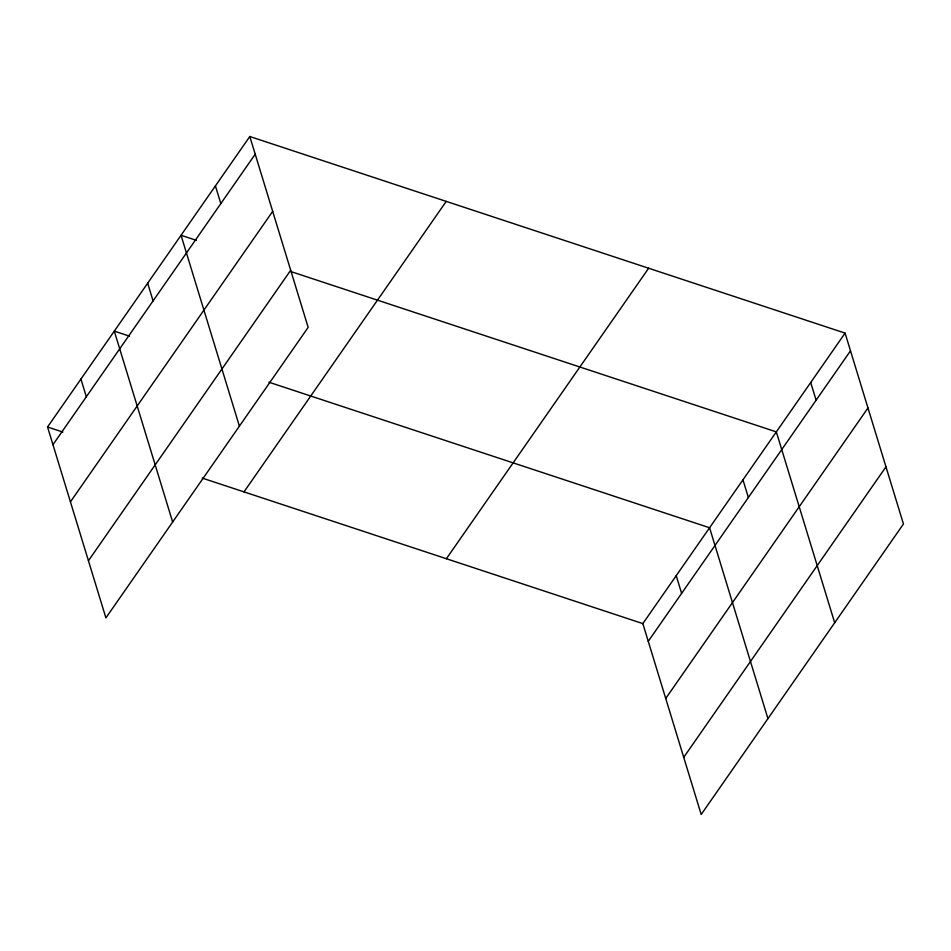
<?xml version="1.0" encoding="UTF-8"?>
<svg xmlns="http://www.w3.org/2000/svg" width="951" height="951" viewBox="0 0 951 951"><rect width="100%" height="100%" fill="white"/><g stroke="black" fill="none" stroke-linecap="round" stroke-linejoin="round"><path stroke-width="1.43" d="M249.804 136.516L308.16 327.394L105.906 617.888L47.55 426.999L249.804 136.516L845.094 333.112L903.45 524.001L701.196 814.484L642.84 623.606L845.094 333.112M52.959 444.699L255.213 154.217M70.433 501.855L272.687 211.36M88.431 560.733L290.697 270.25M243.991 491.881L446.245 201.386M446.388 558.724L648.641 268.241M648.249 641.307L850.503 350.812M665.724 698.462L867.978 407.967M683.721 757.341L885.975 466.846M196.37 240.341L181.035 235.277L239.402 426.167M291.101 271.629L776.325 431.885L834.681 622.762M129.621 336.202L114.298 331.138L172.654 522.028M268.943 382.219L709.577 527.746L767.944 718.623M47.55 426.999L62.873 432.063M202.194 478.08L642.84 623.606M810.704 382.504L816.124 400.205M742.957 479.815L748.366 497.516M676.209 575.676L681.617 593.376M215.425 185.897L220.834 203.597M147.667 283.208L153.075 300.908M80.918 379.069L86.339 396.769"/></g></svg>
